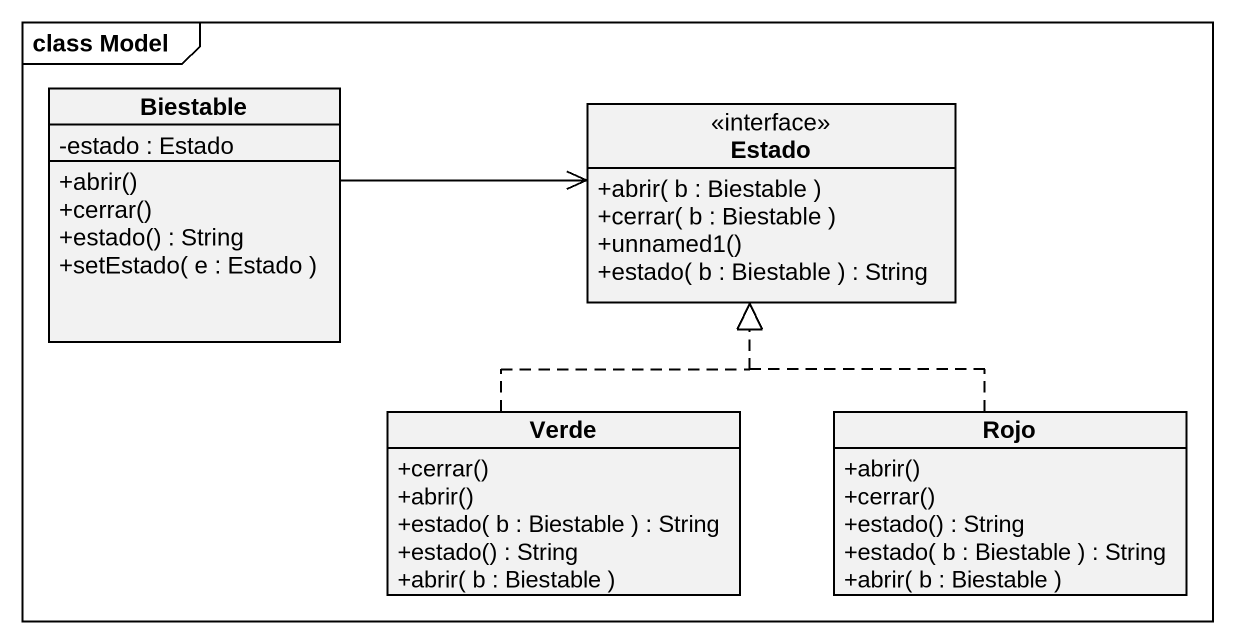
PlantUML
@startuml
mainframe class Model
hide circle
hide empty members
skinparam classAttributeIconSize 0
class Biestable {
  -estado : Estado
  +abrir()
  +cerrar()
  +estado() : String
  +setEstado( e : Estado )
}
interface Estado {
  +abrir( b : Biestable )
  +cerrar( b : Biestable )
  +unnamed1()
  +estado( b : Biestable ) : String
}
class Verde {
  +cerrar()
  +abrir()
  +estado( b : Biestable ) : String
  +estado() : String
  +abrir( b : Biestable )
}
class Rojo {
  +abrir()
  +cerrar()
  +estado() : String
  +estado( b : Biestable ) : String
  +abrir( b : Biestable )
}
Biestable -right-> Estado
Verde .up.|> Estado
Rojo .up.|> Estado
@enduml
